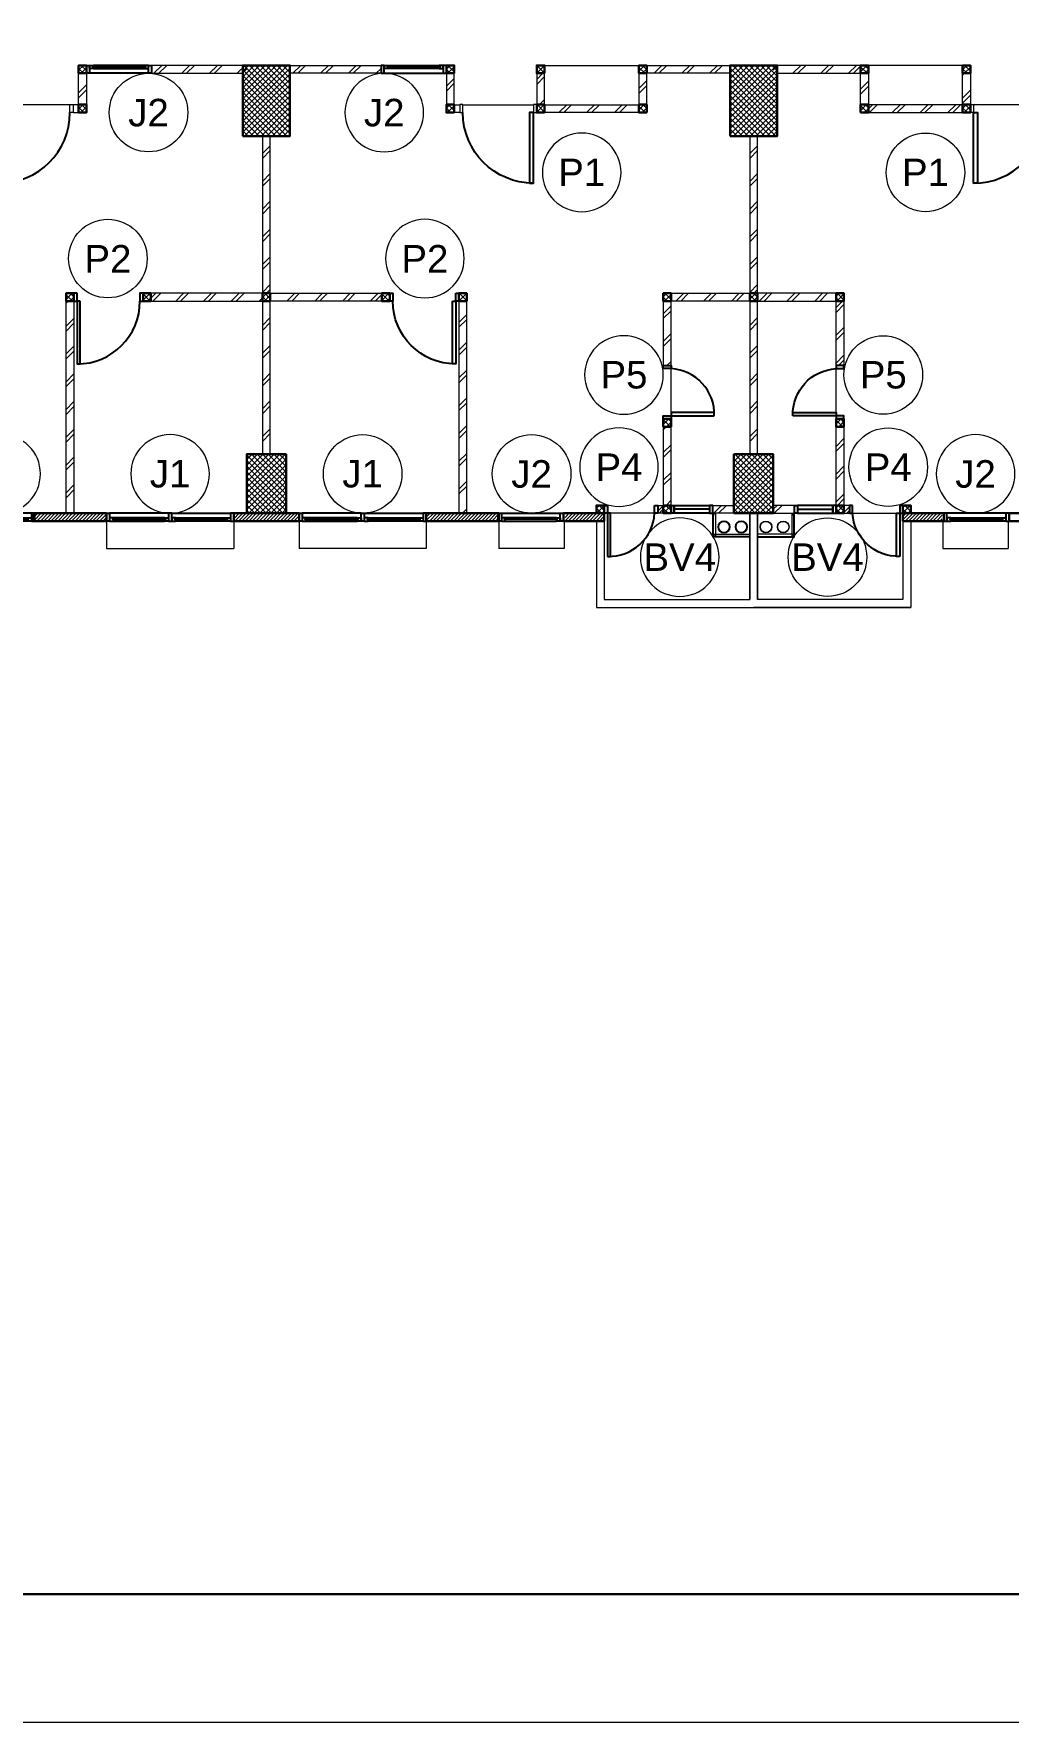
# Model space of a CAD drawing. Header units: millimetres. Extents: x -108 to 351, y -17 to 192.
# Drawn here: x 165.23 to 177.63, y 71.31 to 92.8 of the extents above; entities that cross this region are included whole.
import ezdxf
from ezdxf.enums import TextEntityAlignment as Align

# ---------------------------------------------------------------- set-up
doc = ezdxf.new("R2010")
doc.units = ezdxf.units.MM
for name, color, linetype, lineweight in [('ars', 11, 'Continuous', 0), ('KACA', 151, 'Continuous', 5), ('KOL', 1, 'Continuous', 30), ('KOLOM', 4, 'Continuous', 9), ('KOP', 7, 'Continuous', 20), ('KOP GARIS', 1, 'Continuous', 30), ('lan', 7, 'Continuous', 15), ('NOT', 7, 'Continuous', 20), ('tem', 5, 'Continuous', 20)]:
    doc.layers.add(name, color=color, linetype=linetype, lineweight=lineweight)
doc.layers.add('Kusen', color=30, linetype='Continuous')
doc.styles.add('S', font='simplex', dxfattribs={"width": 0.75})
doc.styles.get("Standard").update_dxf_attribs({"font": 'arial.ttf'})
pattern_1 = [(225, (-467.078732, 382.454584), (0.0220970869, -0.0220970869), [])]
pattern_2 = [(45, (18.6, -6e-14), (-0.1767767, 0.1767767), []), (45, (18.6625, -6e-14), (-0.1767767, 0.1767767), [])]
pattern_3 = [(45, (18.59984, 0), (-0.1767767, 0.1767767), []), (45, (18.66234, 0), (-0.1767767, 0.1767767), [])]
pattern_4 = [(45, (18.59984, -6e-14), (-0.1767767, 0.1767767), []), (45, (18.66234, -6e-14), (-0.1767767, 0.1767767), [])]
pattern_5 = [(45, (18.6, -0.00436), (-0.1767767, 0.1767767), []), (45, (18.6625, -0.00436), (-0.1767767, 0.1767767), [])]
pattern_6 = [(45, (18.59616, -0.00436), (-0.1767767, 0.1767767), []), (45, (18.65866, -0.00436), (-0.1767767, 0.1767767), [])]
pattern_7 = [(225, (23.57673, 55.07964), (0.06629126, -0.06629126), []), (225, (23.53254, 55.07964), (0.06629126, -0.06629126), [])]
pattern_8 = [(45, (18.59616, -0.00436), (-0.1767767, 0.1767767), []), (45, (18.65866, -0.00436), (-0.1767767, 0.1767767), [])]
pattern_9 = [(45, (21.09865, 1.1), (-0.1767767, 0.1767767), []), (45, (21.16115, 1.1), (-0.1767767, 0.1767767), [])]

# ---------------------------------------------------------------- blocks, each defined once
blk = doc.blocks.new('KOPA2-TPAK r')
at = {"layer": 'KOP'}
blk.add_lwpolyline([(0, 0), (59.4, 0), (59.4, 42.135), (0, 42.135)], close=True, dxfattribs=at)
at = {"layer": 'KOP GARIS'}
blk.add_lwpolyline([(0.815, 0.815), (58.585, 0.815), (58.585, 41.32), (0.815, 41.32)], close=True, dxfattribs=at)
at = {"layer": 'KOP'}
for p in [(51.864, 6.612), (51.864, 6.212), (51.864, 5.812)]:
    blk.add_attdef('JUDUL', p, '', height=0.25, dxfattribs=at)
for tag, p in [('SKALA', (51.816, 4.913)), ('SKALA', (51.816, 4.602)), ('SKALA', (51.816, 4.312)), ('AR-00', (57.749, 3.195))]:
    blk.add_attdef(tag, text='', height=0.172, dxfattribs=at).set_placement(p, align=Align.MIDDLE_CENTER)
blk = doc.blocks.new("k3'")
at = {"layer": 'ars'}
h = blk.add_hatch(dxfattribs=at)
h.set_pattern_fill('_USER', color=256, scale=0.05, angle=45, double=1, pattern_type=0)
h.set_pattern_definition([(45, (0, -4.975), (-0.03535534, 0.03535534), []), (135, (0, -4.975), (-0.03535534, -0.03535534), [])])
h.paths.add_polyline_path([(-0.25, -0.375), (0.25, -0.375), (0.25, 0.375), (-0.25, 0.375)])
at = {"layer": 'KOL'}
blk.add_lwpolyline([(-0.25, -0.375), (0.25, -0.375), (0.25, 0.375), (-0.25, 0.375)], close=True, dxfattribs=at)
blk = doc.blocks.new("k1'")
at = {"layer": 'ars'}
h = blk.add_hatch(dxfattribs=at)
h.set_pattern_fill('_USER', color=256, scale=0.05, angle=45, double=1, pattern_type=0)
h.set_pattern_definition([(45, (0, -5), (-0.03535534, 0.03535534), []), (135, (0, -5), (-0.03535534, -0.03535534), [])])
h.paths.add_polyline_path([(-0.3, -0.45), (0.3, -0.45), (0.3, 0.45), (-0.3, 0.45)])
at = {"layer": 'KOL'}
blk.add_lwpolyline([(-0.3, -0.45), (0.3, -0.45), (0.3, 0.45), (-0.3, 0.45)], close=True, dxfattribs=at)
blk = doc.blocks.new('T. J1')
at = {"layer": 'Kusen'}
for p, q in [((-0.019, 0), (-0.769, 0)), ((-0.719, 0.1), (-0.069, 0.1)), ((-0.069, 0.06), (-0.719, 0.06)), ((0.021, 0), (0.771, 0)), ((0.721, 0.1), (0.071, 0.1)), ((0.071, 0.06), (0.721, 0.06))]:
    blk.add_line(p, q, dxfattribs=at)
for points in [[(-0.809, 0), (-0.769, 0), (-0.769, 0.1), (-0.809, 0.1)], [(-0.019, 0), (0.021, 0), (0.021, 0.1), (-0.019, 0.1)], [(0.811, 0), (0.771, 0), (0.771, 0.1), (0.811, 0.1)]]:
    blk.add_lwpolyline(points, close=True, dxfattribs=at)
for points in [[(-0.719, 0.077), (-0.719, 0.06), (-0.769, 0.06), (-0.769, 0.1), (-0.719, 0.1), (-0.719, 0.082), (-0.729, 0.082), (-0.729, 0.077), (-0.719, 0.077)], [(-0.069, 0.077), (-0.069, 0.06), (-0.019, 0.06), (-0.019, 0.1), (-0.069, 0.1), (-0.069, 0.082), (-0.059, 0.082), (-0.059, 0.077), (-0.069, 0.077)], [(0.071, 0.077), (0.071, 0.06), (0.021, 0.06), (0.021, 0.1), (0.071, 0.1), (0.071, 0.082), (0.061, 0.082), (0.061, 0.077), (0.071, 0.077)], [(0.721, 0.077), (0.721, 0.06), (0.771, 0.06), (0.771, 0.1), (0.721, 0.1), (0.721, 0.082), (0.731, 0.082), (0.731, 0.077), (0.721, 0.077)]]:
    blk.add_lwpolyline(points, dxfattribs=at)
at = {"layer": 'Kusen', "color": 141}
for points in [[(-0.729, 0.077), (-0.059, 0.077), (-0.059, 0.082), (-0.729, 0.082)], [(0.731, 0.077), (0.061, 0.077), (0.061, 0.082), (0.731, 0.082)]]:
    blk.add_lwpolyline(points, close=True, dxfattribs=at)
blk = doc.blocks.new('T. J2')
at = {"layer": 'KACA', "color": 141}
blk.add_lwpolyline([(-0.379, 0.077), (0.291, 0.077), (0.291, 0.082), (-0.379, 0.082)], close=True, dxfattribs=at)
at = {"layer": 'Kusen'}
for p, q in [((-0.419, 0), (0.331, 0)), ((-0.369, 0.1), (0.281, 0.1)), ((0.281, 0.06), (-0.369, 0.06))]:
    blk.add_line(p, q, dxfattribs=at)
for points in [[(-0.459, 0), (-0.419, 0), (-0.419, 0.1), (-0.459, 0.1)], [(0.331, 0), (0.371, 0), (0.371, 0.1), (0.331, 0.1)]]:
    blk.add_lwpolyline(points, close=True, dxfattribs=at)
for points in [[(-0.369, 0.077), (-0.369, 0.06), (-0.419, 0.06), (-0.419, 0.1), (-0.369, 0.1), (-0.369, 0.082), (-0.379, 0.082), (-0.379, 0.077), (-0.369, 0.077)], [(0.281, 0.077), (0.281, 0.06), (0.331, 0.06), (0.331, 0.1), (0.281, 0.1), (0.281, 0.082), (0.291, 0.082), (0.291, 0.077), (0.281, 0.077)]]:
    blk.add_lwpolyline(points, dxfattribs=at)
blk = doc.blocks.new('P.80')
at = {"layer": 'Kusen'}
for points in [[(-69.809, -74.837), (-69.769, -74.837), (-69.769, -74.037), (-69.809, -74.037)], [(-70.609, -74.937), (-70.569, -74.937), (-70.569, -74.837), (-70.609, -74.837)], [(-69.769, -74.937), (-69.729, -74.937), (-69.729, -74.837), (-69.769, -74.837)]]:
    blk.add_lwpolyline(points, close=True, dxfattribs=at)
blk.add_arc((-69.769, -74.837), 0.8, 90, 180, dxfattribs=at)
blk = doc.blocks.new('K 10.10')
at = {"layer": 'ars'}
h = blk.add_hatch(dxfattribs=at)
h.set_pattern_fill('_USER', color=256, scale=0.05, angle=45, double=1, pattern_type=0)
h.set_pattern_definition([(45, (0, 0), (-0.035355339, 0.035355339), []), (135, (0, 0), (-0.035355339, -0.035355339), [])])
h.paths.add_polyline_path([(1560.538, 1380.407), (1560.638, 1380.407), (1560.638, 1380.507), (1560.538, 1380.507)])
at = {"layer": 'KOL'}
blk.add_lwpolyline([(1560.538, 1380.407), (1560.638, 1380.407), (1560.638, 1380.507), (1560.538, 1380.507)], close=True, dxfattribs=at)
blk = doc.blocks.new('P-90')
at = {"layer": 'Kusen'}
blk.add_lwpolyline([(374.691, -21.598), (374.741, -21.598), (374.741, -22.498), (374.691, -22.498)], close=True, dxfattribs=at)
at = {"layer": 'Kusen', "lineweight": 9}
for points in [[(373.801, -22.498), (373.841, -22.498), (373.841, -22.598), (373.801, -22.598)], [(374.741, -22.498), (374.781, -22.498), (374.781, -22.598), (374.741, -22.598)]]:
    blk.add_lwpolyline(points, close=True, dxfattribs=at)
at = {"layer": 'Kusen'}
blk.add_arc((374.741, -22.498), 0.9, 90, 180, dxfattribs=at)
blk = doc.blocks.new('P.60')
at = {"layer": 'Kusen'}
for points in [[(1472.835, 997.535), (1472.875, 997.535), (1472.875, 997.435), (1472.835, 997.435)], [(1472.875, 996.885), (1472.915, 996.885), (1472.915, 997.435), (1472.875, 997.435)], [(1473.475, 997.535), (1473.515, 997.535), (1473.515, 997.435), (1473.475, 997.435)]]:
    blk.add_lwpolyline(points, close=True, dxfattribs=at)
blk.add_arc((1472.895, 997.466), 0.581, 268.0266, 356.9943, dxfattribs=at)
blk = doc.blocks.new('BV')
at = {"layer": 'Kusen'}
for points in [[(-0.225, 0.1), (-0.265, 0.1), (-0.265, 0), (-0.225, 0)], [(-0.225, 0.1), (-0.265, 0.1), (-0.265, 0), (-0.225, 0)], [(0.225, 0.1), (-0.225, 0.1), (-0.225, 0), (0.225, 0)], [(0.225, 0.1), (0.265, 0.1), (0.265, 0), (0.225, 0)]]:
    blk.add_lwpolyline(points, close=True, dxfattribs=at)
at = {"layer": 'Kusen', "color": 141}
blk.add_lwpolyline([(0.225, 0.05), (-0.225, 0.05)], dxfattribs=at)
blk = doc.blocks.new('3-typikal-1')
at = {"layer": 'ars'}
for points in [[(0.05, -0.455), (0.52, -0.455), (0.52, -0.15)], [(0.05, -0.445), (0.51, -0.445), (0.51, -0.15)], [(0.485, -0.15), (0.51, -0.15), (0.51, -0.179), (0.508, -0.179), (0.508, -0.152), (0.485, -0.152), (0.485, -0.15)], [(0.485, -0.152), (0.485, -0.443)], [(0.51, -0.419), (0.05, -0.419)], [(0.485, -0.445), (0.51, -0.445), (0.51, -0.419), (0.508, -0.419), (0.508, -0.443), (0.485, -0.443), (0.485, -0.445)]]:
    blk.add_lwpolyline(points, dxfattribs=at)
for centre, radius in [((0.157, -0.325), 0.075), ((0.157, -0.325), 0.071), ((0.377, -0.325), 0.075), ((0.377, -0.325), 0.071)]:
    blk.add_circle(centre, radius, dxfattribs=at)
at = {"layer": 'KOL'}
for points in [[(2.42, -0.15), (1.9, -0.15), (1.9, -0.25), (2.42, -0.25)], [(4.165, -0.15), (3.25, -0.15), (3.25, -0.25), (4.165, -0.25)]]:
    blk.add_lwpolyline(points, close=True, dxfattribs=at)
at = {"layer": 'lan'}
for p, q in [((2.656, 5.55), (1.456, 5.55)), ((3.7, 5.05), (2.8, 5.05)), ((1.05, 1.13), (1.05, 1.69)), ((0.05, -1.25), (0.05, -0.15)), ((1.26, -0.15), (1.82, -0.15)), ((1.9, -0.25), (1.9, -1.25)), ((2, -0.25), (2, -1.35)), ((1.9, -1.25), (0.05, -1.25)), ((2, -1.35), (0, -1.35))]:
    blk.add_line(p, q, dxfattribs=at)
at = {"layer": 'tem'}
for points in [[(1.36, 5.55), (0.3, 5.55), (0.3, 5.45), (1.36, 5.45)], [(1.46, 5.45), (1.46, 5.05), (1.36, 5.05), (1.36, 5.45)], [(2.76, 5.45), (2.76, 5.05), (2.66, 5.05), (2.66, 5.45)], [(3.91, 5.45), (3.91, 5.05), (3.81, 5.05), (3.81, 5.45)], [(5.9, 5.55), (4.74, 5.55), (4.74, 5.45), (5.9, 5.45)], [(2.66, 5.05), (1.46, 5.05), (1.46, 4.95), (2.66, 4.95)], [(3.81, 5.05), (3.74, 5.05), (3.74, 4.95), (3.81, 4.95)], [(1.05, 2.65), (0.05, 2.65), (0.05, 2.55), (1.05, 2.55)], [(6.15, 2.65), (4.731, 2.65), (4.731, 2.55), (6.15, 2.55)], [(1.15, 2.55), (1.15, 1.73), (1.05, 1.73), (1.05, 2.55)], [(1.15, 0.95), (1.15, -0.05), (1.05, -0.05), (1.05, 0.95)], [(0.52, -0.05), (0.25, -0.05), (0.25, -0.15), (0.52, -0.15)], [(1.22, -0.05), (1.15, -0.05), (1.15, -0.15), (1.22, -0.15)]]:
    blk.add_lwpolyline(points, close=True, dxfattribs=at)
at = {"layer": 'tem', "ltscale": 2}
blk.add_lwpolyline([(3.651, 2.55), (3.751, 2.55), (3.751, -0.15), (3.651, -0.15)], close=True, dxfattribs=at)
at = {"rotation": 180}
blk.add_blockref('BV', (0.785, -0.05), dxfattribs=at)
at = {"layer": 'KOLOM', "extrusion": (0, 0, -1), "xscale": -1, "zscale": -1}
for p in [(1559.178, -1374.957), (1557.878, -1374.957), (1556.728, -1374.957), (1559.178, -1375.456), (1557.878, -1375.456), (1556.728, -1375.456), (1559.488, -1377.857), (1556.887, -1377.857), (1555.907, -1377.857), (1559.488, -1379.457), (1559.488, -1380.557), (1558.638, -1380.557)]:
    blk.add_blockref('K 10.10', p, dxfattribs=at)
at = {"layer": 'Kusen', "xscale": -1}
for name, p in [('T. J2', (4.281, 5.45)), ('P.60', (1474.735, -997.585))]:
    blk.add_blockref(name, p, dxfattribs=at)
at = {"layer": 'Kusen', "rotation": 180}
for name, p in [('P-90', (377.541, -17.547)), ('P.80', (-65.978, -72.287)), ('T. J2', (2.791, -0.15)), ('T. J1', (4.976, -0.15))]:
    blk.add_blockref(name, p, dxfattribs=at)
at = {"layer": 'Kusen', "xscale": -1, "rotation": 270}
blk.add_blockref('P.60', (-996.385, -1471.785), dxfattribs=at)
blk = doc.blocks.new('LANTAI 3-15')
at = {"layer": 'ars'}
h = blk.add_hatch(dxfattribs=at)
h.set_pattern_fill('TEMBOK', color=256, scale=0.25)
h.set_pattern_definition(pattern_8)
h.paths.add_polyline_path([(41.11, 5.45), (41.11, 5.05), (41.01, 5.05), (41.01, 5.45)])
h = blk.add_hatch(dxfattribs=at)
h.set_pattern_fill('TEMBOK', color=256, scale=0.25)
h.set_pattern_definition(pattern_5)
h.paths.add_polyline_path([(43.15, 5.55), (41.94, 5.55), (41.94, 5.45), (43.15, 5.45)])
h = blk.add_hatch(dxfattribs=at)
h.set_pattern_fill('TEMBOK', color=256, scale=0.25)
h.set_pattern_definition(pattern_5)
h.paths.add_polyline_path([(43.65, 5.55), (44.86, 5.55), (44.86, 5.45), (43.65, 5.45)])
h = blk.add_hatch(dxfattribs=at)
h.set_pattern_fill('TEMBOK', color=256, scale=0.25)
h.set_pattern_definition(pattern_8)
h.paths.add_polyline_path([(45.69, 5.45), (45.69, 5.05), (45.79, 5.05), (45.79, 5.45)])
h = blk.add_hatch(dxfattribs=at)
h.set_pattern_fill('TEMBOK', color=256, scale=0.25)
h.set_pattern_definition(pattern_5)
h.paths.add_polyline_path([(46.84, 5.45), (46.84, 5.05), (46.94, 5.05), (46.94, 5.45)])
h = blk.add_hatch(dxfattribs=at)
h.set_pattern_fill('TEMBOK', color=256, scale=0.25)
h.set_pattern_definition(pattern_5)
h.paths.add_polyline_path([(48.14, 5.45), (48.14, 5.05), (48.24, 5.05), (48.24, 5.45)])
h = blk.add_hatch(dxfattribs=at)
h.set_pattern_fill('TEMBOK', color=256, scale=0.25)
h.set_pattern_definition(pattern_5)
h.paths.add_polyline_path([(48.24, 5.55), (49.35, 5.55), (49.35, 5.45), (48.24, 5.45)])
h = blk.add_hatch(dxfattribs=at)
h.set_pattern_fill('TEMBOK', color=256, scale=0.25)
h.set_pattern_definition(pattern_5)
h.paths.add_polyline_path([(50.96, 5.55), (49.85, 5.55), (49.85, 5.45), (50.96, 5.45)])
h = blk.add_hatch(dxfattribs=at)
h.set_pattern_fill('TEMBOK', color=256, scale=0.25)
h.set_pattern_definition(pattern_5)
h.paths.add_polyline_path([(51.06, 5.45), (51.06, 5.05), (50.96, 5.05), (50.96, 5.45)])
h = blk.add_hatch(dxfattribs=at)
h.set_pattern_fill('TEMBOK', color=256, scale=0.25)
h.set_pattern_definition(pattern_5)
h.paths.add_polyline_path([(52.36, 5.45), (52.36, 5.05), (52.26, 5.05), (52.26, 5.45)])
h = blk.add_hatch(dxfattribs=at)
h.set_pattern_fill('TEMBOK', color=256, scale=0.25)
h.set_pattern_definition(pattern_6)
h.paths.add_polyline_path([(46.94, 5.05), (48.14, 5.05), (48.14, 4.95), (46.94, 4.95)])
h = blk.add_hatch(dxfattribs=at)
h.set_pattern_fill('TEMBOK', color=256, scale=0.25)
h.set_pattern_definition(pattern_6)
h.paths.add_polyline_path([(52.26, 5.05), (51.06, 5.05), (51.06, 4.95), (52.26, 4.95)])
h = blk.add_hatch(dxfattribs=at)
h.set_pattern_fill('TEMBOK', color=256, scale=0.25)
h.set_pattern_definition([(45, (18.6, -1.7), (-0.1767767, 0.1767767), []), (45, (18.6625, -1.7), (-0.1767767, 0.1767767), [])])
h.paths.add_polyline_path([(43.45, 4.65), (43.35, 4.65), (43.35, 2.65), (43.45, 2.65)])
h = blk.add_hatch(dxfattribs=at)
h.set_pattern_fill('TEMBOK', color=256, scale=0.25)
h.set_pattern_definition([(45, (24.8, -1.7), (-0.1767767, 0.1767767), []), (45, (24.8625, -1.7), (-0.1767767, 0.1767767), [])])
h.paths.add_polyline_path([(49.55, 4.65), (49.65, 4.65), (49.65, 2.65), (49.55, 2.65)])
h = blk.add_hatch(dxfattribs=at)
h.set_pattern_fill('TEMBOK', color=256, scale=0.25)
h.set_pattern_definition(pattern_2)
h.paths.add_polyline_path([(43.35, 2.65), (41.931, 2.65), (41.931, 2.55), (43.35, 2.55)])
h = blk.add_hatch(dxfattribs=at)
h.set_pattern_fill('TEMBOK', color=256, scale=0.25)
h.set_pattern_definition(pattern_2)
h.paths.add_polyline_path([(43.45, 2.65), (44.869, 2.65), (44.869, 2.55), (43.45, 2.55)])
h = blk.add_hatch(dxfattribs=at)
h.set_pattern_fill('TEMBOK', color=256, scale=0.25)
h.set_pattern_definition(pattern_2)
h.paths.add_polyline_path([(48.55, 2.65), (49.55, 2.65), (49.55, 2.55), (48.55, 2.55)])
h = blk.add_hatch(dxfattribs=at)
h.set_pattern_fill('TEMBOK', color=256, scale=0.25)
h.set_pattern_definition(pattern_2)
h.paths.add_polyline_path([(50.65, 2.65), (49.65, 2.65), (49.65, 2.55), (50.65, 2.55)])
h = blk.add_hatch(dxfattribs=at)
h.set_pattern_fill('TEMBOK', color=256, scale=0.25)
h.set_pattern_definition(pattern_9)
h.paths.add_polyline_path([(40.851, 2.55), (40.951, 2.55), (40.951, -0.15), (40.851, -0.15)])
h = blk.add_hatch(dxfattribs=at)
h.set_pattern_fill('TEMBOK', color=256, scale=0.25)
h.set_pattern_definition(pattern_2)
h.paths.add_polyline_path([(43.45, 2.55), (43.35, 2.55), (43.35, 0.6), (43.45, 0.6)])
h = blk.add_hatch(dxfattribs=at)
h.set_pattern_fill('TEMBOK', color=256, scale=0.25)
h.set_pattern_definition(pattern_9)
h.paths.add_polyline_path([(45.949, 2.55), (45.849, 2.55), (45.849, -0.15), (45.949, -0.15)])
h = blk.add_hatch(dxfattribs=at)
h.set_pattern_fill('TEMBOK', color=256, scale=0.25)
h.set_pattern_definition(pattern_3)
h.paths.add_polyline_path([(48.45, 2.55), (48.45, 1.73), (48.55, 1.73), (48.55, 2.55)])
h = blk.add_hatch(dxfattribs=at)
h.set_pattern_fill('TEMBOK', color=256, scale=0.25)
h.set_pattern_definition([(45, (24.8, -1e-13), (-0.1767767, 0.1767767), []), (45, (24.8625, -1e-13), (-0.1767767, 0.1767767), [])])
h.paths.add_polyline_path([(49.55, 2.55), (49.65, 2.55), (49.65, 0.6), (49.55, 0.6)])
h = blk.add_hatch(dxfattribs=at)
h.set_pattern_fill('TEMBOK', color=256, scale=0.25)
h.set_pattern_definition(pattern_3)
h.paths.add_polyline_path([(50.75, 2.55), (50.75, 1.73), (50.65, 1.73), (50.65, 2.55)])
h = blk.add_hatch(dxfattribs=at)
h.set_pattern_fill('TEMBOK', color=256, scale=0.25)
h.set_pattern_definition(pattern_4)
h.paths.add_polyline_path([(48.45, 0.95), (48.45, -0.05), (48.55, -0.05), (48.55, 0.95)])
h = blk.add_hatch(dxfattribs=at)
h.set_pattern_fill('TEMBOK', color=256, scale=0.25)
h.set_pattern_definition(pattern_4)
h.paths.add_polyline_path([(50.75, 0.95), (50.75, -0.05), (50.65, -0.05), (50.65, 0.95)])
h = blk.add_hatch(dxfattribs=at)
h.set_pattern_fill('ANSI31', color=256, scale=0.25, angle=180, style=0)
h.set_pattern_definition(pattern_1)
h.paths.add_polyline_path([(41.365, -0.15), (40.44, -0.15), (40.44, -0.25), (41.365, -0.25)])
h = blk.add_hatch(dxfattribs=at)
h.set_pattern_fill('ANSI31', color=256, scale=0.25, angle=180, style=0)
h.set_pattern_definition(pattern_1)
h.paths.add_polyline_path([(43.815, -0.15), (42.985, -0.15), (42.985, -0.25), (43.815, -0.25)])
h = blk.add_hatch(dxfattribs=at)
h.set_pattern_fill('ANSI31', color=256, scale=0.25, angle=180, style=0)
h.set_pattern_definition(pattern_1)
h.paths.add_polyline_path([(45.435, -0.15), (46.36, -0.15), (46.36, -0.25), (45.435, -0.25)])
h = blk.add_hatch(dxfattribs=at)
h.set_pattern_fill('ANSI31', color=256, scale=0.25, angle=180, style=0)
h.set_pattern_definition(pattern_1)
h.paths.add_polyline_path([(47.2, -0.15), (47.7, -0.15), (47.7, -0.25), (47.2, -0.25)])
h = blk.add_hatch(dxfattribs=at)
h.set_pattern_fill('ANSI32', color=256, scale=0.25, angle=180, style=0, double=1)
h.set_pattern_definition(pattern_7)
h.paths.add_polyline_path([(48.38, -0.05), (48.45, -0.05), (48.45, -0.15), (48.38, -0.15)])
h = blk.add_hatch(dxfattribs=at)
h.set_pattern_fill('TEMBOK', color=256, scale=0.25)
h.set_pattern_definition(pattern_2)
h.paths.add_polyline_path([(49.08, -0.05), (49.35, -0.05), (49.35, -0.15), (49.08, -0.15)])
h = blk.add_hatch(dxfattribs=at)
h.set_pattern_fill('TEMBOK', color=256, scale=0.25)
h.set_pattern_definition(pattern_2)
h.paths.add_polyline_path([(50.12, -0.05), (49.85, -0.05), (49.85, -0.15), (50.12, -0.15)])
h = blk.add_hatch(dxfattribs=at)
h.set_pattern_fill('ANSI32', color=256, scale=0.25, angle=180, style=0, double=1)
h.set_pattern_definition(pattern_7)
h.paths.add_polyline_path([(50.82, -0.05), (50.75, -0.05), (50.75, -0.15), (50.82, -0.15)])
h = blk.add_hatch(dxfattribs=at)
h.set_pattern_fill('ANSI31', color=256, scale=0.25, angle=180, style=0)
h.set_pattern_definition(pattern_1)
h.paths.add_polyline_path([(52, -0.15), (51.5, -0.15), (51.5, -0.25), (52, -0.25)])
for points in [[(49.55, -0.455), (49.08, -0.455), (49.08, -0.15)], [(49.115, -0.15), (49.09, -0.15), (49.09, -0.179), (49.092, -0.179), (49.092, -0.152), (49.115, -0.152), (49.115, -0.15)], [(49.55, -0.445), (49.09, -0.445), (49.09, -0.15)], [(49.115, -0.152), (49.115, -0.443)], [(49.65, -0.455), (50.12, -0.455), (50.12, -0.15)], [(49.65, -0.445), (50.11, -0.445), (50.11, -0.15)], [(50.085, -0.15), (50.11, -0.15), (50.11, -0.179), (50.108, -0.179), (50.108, -0.152), (50.085, -0.152), (50.085, -0.15)], [(50.085, -0.152), (50.085, -0.443)], [(49.115, -0.445), (49.09, -0.445), (49.09, -0.419), (49.092, -0.419), (49.092, -0.443), (49.115, -0.443), (49.115, -0.445)], [(49.09, -0.419), (49.55, -0.419)], [(50.11, -0.419), (49.65, -0.419)], [(50.085, -0.445), (50.11, -0.445), (50.11, -0.419), (50.108, -0.419), (50.108, -0.443), (50.085, -0.443), (50.085, -0.445)]]:
    blk.add_lwpolyline(points, dxfattribs=at)
for centre, radius in [((49.223, -0.325), 0.075), ((49.223, -0.325), 0.071), ((49.443, -0.325), 0.075), ((49.443, -0.325), 0.071), ((49.757, -0.325), 0.075), ((49.757, -0.325), 0.071), ((49.977, -0.325), 0.075), ((49.977, -0.325), 0.071)]:
    blk.add_circle(centre, radius, dxfattribs=at)
at = {"layer": 'KOL'}
for points in [[(41.365, -0.15), (40.44, -0.15), (40.44, -0.25), (41.365, -0.25)], [(43.815, -0.15), (42.985, -0.15), (42.985, -0.25), (43.815, -0.25)], [(46.36, -0.15), (45.435, -0.15), (45.435, -0.25), (46.36, -0.25)]]:
    blk.add_lwpolyline(points, close=True, dxfattribs=at)
at = {"layer": 'lan'}
for p, q in [((49.55, -0.15), (49.55, -1.25)), ((49.65, -0.15), (49.65, -1.25)), ((41.365, -0.25), (41.365, -0.6)), ((42.985, -0.25), (42.985, -0.6)), ((43.815, -0.25), (43.815, -0.6)), ((45.435, -0.25), (45.435, -0.6)), ((46.36, -0.25), (46.36, -0.6)), ((47.19, -0.25), (47.19, -0.6)), ((47.6, -0.25), (47.6, -1.35)), ((47.7, -0.25), (47.7, -1.25)), ((51.5, -0.25), (51.5, -1.25)), ((51.6, -0.25), (51.6, -1.35)), ((52.01, -0.25), (52.01, -0.6)), ((52.84, -0.25), (52.84, -0.6)), ((41.365, -0.6), (42.985, -0.6)), ((45.435, -0.6), (43.815, -0.6)), ((47.19, -0.6), (46.36, -0.6)), ((52.01, -0.6), (52.84, -0.6)), ((47.7, -1.25), (49.55, -1.25)), ((51.5, -1.25), (49.65, -1.25)), ((47.6, -1.35), (51.6, -1.35))]:
    blk.add_line(p, q, dxfattribs=at)
at = {"layer": 'tem', "ltscale": 2}
for points in [[(43.45, 4.65), (43.35, 4.65), (43.35, 2.65), (43.45, 2.65)], [(49.65, 4.65), (49.55, 4.65), (49.55, 2.65), (49.65, 2.65)], [(43.45, 2.55), (43.35, 2.55), (43.35, 0.6), (43.45, 0.6)], [(49.65, 2.55), (49.55, 2.55), (49.55, 0.6), (49.65, 0.6)]]:
    blk.add_lwpolyline(points, close=True, dxfattribs=at)
at = {"layer": 'KOL'}
for name, p in [("k1'", (43.4, 5.1)), ("k1'", (49.6, 5.1)), ("k3'", (43.4, 0.225)), ("k3'", (49.6, 0.225))]:
    blk.add_blockref(name, p, dxfattribs=at)
at = {"layer": 'KOLOM', "rotation": 180}
for p in [(1603.988, 1383.057), (1610.188, 1383.057)]:
    blk.add_blockref('K 10.10', p, dxfattribs=at)
at = {"layer": 'lan'}
for p in [(37.2, 0), (49.6, 0)]:
    blk.add_blockref('3-typikal-1', p, dxfattribs=at)
at = {"layer": 'lan', "xscale": -1}
blk.add_blockref('3-typikal-1', (49.6, 0), dxfattribs=at)
blk = doc.blocks.new('NAV')
blk.add_circle((0, -0.4), 0.4)
at = {"style": 'S', "width": 0.75, "flags": 4}
blk.add_attdef('AV', text='', height=0.3, dxfattribs=at).set_placement((0, -0.4), align=Align.MIDDLE)

msp = doc.modelspace()

# ---------------------------------------------------------------- block references
at = {"layer": 'KOP', "xscale": 2, "yscale": 2, "zscale": 2}
msp.add_blockref('KOPA2-TPAK r', (109.83958, 71.30529), dxfattribs=at)
at = {"layer": 'lan'}
msp.add_blockref('LANTAI 3-15', (124.79422, 86.84737), dxfattribs=at)
at = {"layer": 'NOT'}
ref = msp.add_blockref('NAV', (166.69422, 92.29737), dxfattribs=dict(at, xscale=1.25, yscale=1.25, zscale=1.25))
ref.add_attrib('AV', 'J2', dxfattribs={"layer": '0', "height": 0.35, "flags": 4}).set_placement((166.69422, 91.79737), align=Align.MIDDLE)
ref = msp.add_blockref('NAV', (169.69422, 92.29737), dxfattribs=dict(at, xscale=-1.25, yscale=1.25, zscale=1.25))
ref.add_attrib('AV', 'J2', dxfattribs={"layer": '0', "height": 0.35, "flags": 4}).set_placement((169.69422, 91.79737), align=Align.MIDDLE)
ref = msp.add_blockref('NAV', (172.20678, 91.53592), dxfattribs=dict(at, xscale=-1.25, yscale=1.25, zscale=1.25))
ref.add_attrib('AV', 'P1', dxfattribs={"layer": '0', "height": 0.35, "flags": 4}).set_placement((172.20678, 91.03592), align=Align.MIDDLE)
ref = msp.add_blockref('NAV', (176.58166, 91.53592), dxfattribs=dict(at, xscale=1.25, yscale=1.25, zscale=1.25))
ref.add_attrib('AV', 'P1', dxfattribs={"layer": '0', "height": 0.35, "flags": 4}).set_placement((176.58166, 91.03592), align=Align.MIDDLE)
ref = msp.add_blockref('NAV', (166.17729, 90.4391), dxfattribs=dict(at, xscale=1.25, yscale=1.25, zscale=1.25))
ref.add_attrib('AV', 'P2', dxfattribs={"layer": '0', "height": 0.35, "flags": 4}).set_placement((166.17729, 89.9391), align=Align.MIDDLE)
ref = msp.add_blockref('NAV', (170.21115, 90.4391), dxfattribs=dict(at, xscale=-1.25, yscale=1.25, zscale=1.25))
ref.add_attrib('AV', 'P2', dxfattribs={"layer": '0', "height": 0.35, "flags": 4}).set_placement((170.21115, 89.9391), align=Align.MIDDLE)
ref = msp.add_blockref('NAV', (172.74422, 88.95737), dxfattribs=dict(at, xscale=-1.25, yscale=1.25, zscale=1.25))
ref.add_attrib('AV', 'P5', dxfattribs={"layer": '0', "height": 0.35, "flags": 4}).set_placement((172.74422, 88.45737), align=Align.MIDDLE)
ref = msp.add_blockref('NAV', (176.04422, 88.95737), dxfattribs=dict(at, xscale=1.25, yscale=1.25, zscale=1.25))
ref.add_attrib('AV', 'P5', dxfattribs={"layer": '0', "height": 0.35, "flags": 4}).set_placement((176.04422, 88.45737), align=Align.MIDDLE)
ref = msp.add_blockref('NAV', (172.68148, 87.78324), dxfattribs=dict(at, xscale=-1.25, yscale=1.25, zscale=1.25))
ref.add_attrib('AV', 'P4', dxfattribs={"layer": '0', "height": 0.35, "flags": 4}).set_placement((172.68148, 87.28324), align=Align.MIDDLE)
ref = msp.add_blockref('NAV', (176.10696, 87.78324), dxfattribs=dict(at, xscale=1.25, yscale=1.25, zscale=1.25))
ref.add_attrib('AV', 'P4', dxfattribs={"layer": '0', "height": 0.35, "flags": 4}).set_placement((176.10696, 87.28324), align=Align.MIDDLE)
ref = msp.add_blockref('NAV', (164.81922, 86.69737), dxfattribs=dict(at, xscale=-1.25, yscale=1.25, zscale=1.25, rotation=180))
ref.add_attrib('AV', 'J2', dxfattribs={"layer": '0', "height": 0.35, "flags": 4}).set_placement((164.81922, 87.19737), align=Align.MIDDLE)
ref = msp.add_blockref('NAV', (166.96922, 86.69737), dxfattribs=dict(at, xscale=-1.25, yscale=1.25, zscale=1.25, rotation=180))
ref.add_attrib('AV', 'J1', dxfattribs={"layer": '0', "height": 0.35, "flags": 4}).set_placement((166.96922, 87.19737), align=Align.MIDDLE)
ref = msp.add_blockref('NAV', (169.41922, 86.69737), dxfattribs=dict(at, xscale=1.25, yscale=1.25, zscale=1.25, rotation=180))
ref.add_attrib('AV', 'J1', dxfattribs={"layer": '0', "height": 0.35, "flags": 4}).set_placement((169.41922, 87.19737), align=Align.MIDDLE)
ref = msp.add_blockref('NAV', (171.56922, 86.69737), dxfattribs=dict(at, xscale=1.25, yscale=1.25, zscale=1.25, rotation=180))
ref.add_attrib('AV', 'J2', dxfattribs={"layer": '0', "height": 0.35, "flags": 4}).set_placement((171.56922, 87.19737), align=Align.MIDDLE)
ref = msp.add_blockref('NAV', (177.21922, 86.69737), dxfattribs=dict(at, xscale=-1.25, yscale=1.25, zscale=1.25, rotation=180))
ref.add_attrib('AV', 'J2', dxfattribs={"layer": '0', "height": 0.35, "flags": 4}).set_placement((177.21922, 87.19737), align=Align.MIDDLE)
ref = msp.add_blockref('NAV', (173.45407, 86.63765), dxfattribs=dict(at, xscale=-1.25, yscale=1.25, zscale=1.25))
ref.add_attrib('AV', 'BV4', dxfattribs={"layer": '0', "height": 0.35, "flags": 4}).set_placement((173.45407, 86.13765), align=Align.MIDDLE)
ref = msp.add_blockref('NAV', (175.33436, 86.63765), dxfattribs=dict(at, xscale=1.25, yscale=1.25, zscale=1.25))
ref.add_attrib('AV', 'BV4', dxfattribs={"layer": '0', "height": 0.35, "flags": 4}).set_placement((175.33436, 86.13765), align=Align.MIDDLE)

doc.saveas('drawing.dxf')
